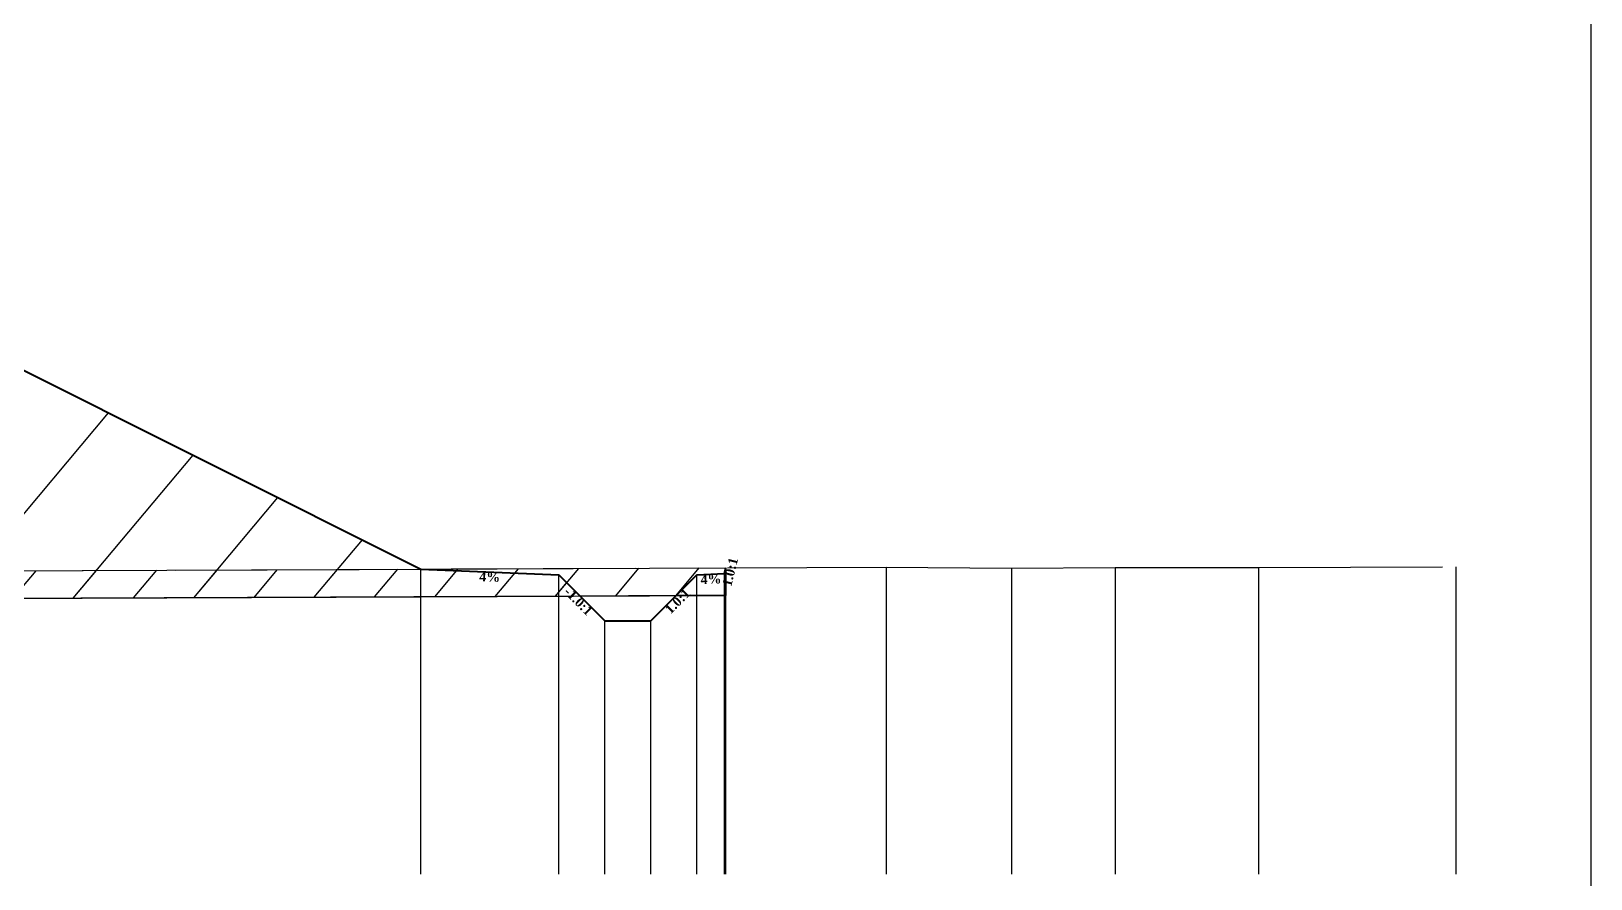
# Model space of a CAD drawing. Header units: millimetres. Extents: x 2762 to 3076, y 916 to 3305.
# Drawn here: x 2831.57 to 2848.52, y 1108.73 to 1117.94 of the extents above; entities that cross this region are included whole.
import ezdxf

# ---------------------------------------------------------------- set-up
doc = ezdxf.new("R2010")
doc.units = ezdxf.units.MM
doc.header["$LTSCALE"] = 2
doc.linetypes.add('CACHE', pattern=[9.525, 6.35, -3.175])
doc.linetypes.add('DASHED', pattern=[0.75, 0.5, -0.25])
doc.layers.add('C-ROAD-CORR', color=5, linetype='Continuous')
doc.layers.add('C-ROAD-SCTN', color=7, linetype='Continuous')
doc.styles.add('C3D_Etiquette', font='romans.shx')

msp = doc.modelspace()

# ---------------------------------------------------------------- hatches: boundary and pattern name
at = {"linetype": 'Continuous', "lineweight": -3}
h = msp.add_hatch(dxfattribs=at)
h.set_pattern_fill('_U', color=3, angle=50, style=0, pattern_type=0)
h.set_pattern_definition([(50, (2838.5818, 1111.8088), (-0.766044, 0.642788), [])])
h.paths.add_polyline_path([(2838.582, 1111.809), (2838.81, 1112.037), (2839.11, 1112.049), (2839.125, 1112.111), (2839.125, 1111.811)])
h.paths.add_polyline_path([(2805.646, 1111.82), (2805.878, 1112.052), (2807.378, 1112.112), (2816.158, 1116.502), (2824.155, 1116.822), (2826.551, 1116.726), (2835.81, 1112.097), (2837.31, 1112.037), (2837.543, 1111.804), (2830.14, 1111.773), (2823.035, 1111.749), (2813.219, 1111.787)])
h.paths.add_polyline_path([(2804.063, 1111.827), (2804.063, 1112.127), (2804.078, 1112.064), (2804.378, 1112.052), (2804.606, 1111.824)])
h = msp.add_hatch(dxfattribs=at)
h.set_pattern_fill('_U', color=150, scale=0.5, angle=50, style=0, pattern_type=0)
h.set_pattern_definition([(50, (2838.5818, 1111.8088), (-0.383022, 0.321394), [])])
h.paths.add_polyline_path([(2838.582, 1111.809), (2838.81, 1112.037), (2839.11, 1112.049), (2839.125, 1112.111), (2839.125, 1111.811)])
h.paths.add_polyline_path([(2835.81, 1112.097), (2839.125, 1112.111), (2839.11, 1112.049), (2838.81, 1112.037), (2838.582, 1111.809), (2837.543, 1111.804), (2837.31, 1112.037)])
h.paths.add_polyline_path([(2805.646, 1111.82), (2805.878, 1112.052), (2807.378, 1112.112), (2813.219, 1112.087), (2823.035, 1112.049), (2830.14, 1112.073), (2835.81, 1112.097), (2837.31, 1112.037), (2837.543, 1111.804), (2830.14, 1111.773), (2823.035, 1111.749), (2813.219, 1111.787)])
h.paths.add_polyline_path([(2804.063, 1112.127), (2807.378, 1112.112), (2805.878, 1112.052), (2805.646, 1111.82), (2804.606, 1111.824), (2804.378, 1112.052), (2804.078, 1112.064)])
h.paths.add_polyline_path([(2804.063, 1111.827), (2804.063, 1112.127), (2804.078, 1112.064), (2804.378, 1112.052), (2804.606, 1111.824)])
h = msp.add_hatch(dxfattribs=at)
h.set_pattern_fill('_U', color=1, angle=50, style=0, pattern_type=0)
h.set_pattern_definition([(50, (2837.5425, 1111.8043), (-0.766044, 0.642788), [])])
h.paths.add_polyline_path([(2837.543, 1111.804), (2838.582, 1111.809), (2838.31, 1111.537), (2837.81, 1111.537)])
h.paths.add_polyline_path([(2804.606, 1111.824), (2805.646, 1111.82), (2805.378, 1111.552), (2804.878, 1111.552)])

# ---------------------------------------------------------------- linework, layer by layer
at = {"color": 253, "linetype": 'Continuous', "lineweight": -3}
for p, q in [((2826.551, 1116.726), (2835.81, 1112.097)), ((2830.14, 1112.073), (2835.81, 1112.097)), ((2835.81, 1112.097), (2839.125, 1112.111)), ((2837.31, 1112.037), (2835.81, 1112.097)), ((2835.81, 1112.097), (2837.31, 1112.037)), ((2835.81, 1112.097), (2837.31, 1112.037)), ((2837.543, 1111.804), (2837.31, 1112.037)), ((2837.31, 1112.037), (2837.543, 1111.804)), ((2837.31, 1112.037), (2837.543, 1111.804)), ((2838.582, 1111.809), (2838.81, 1112.037)), ((2838.81, 1112.037), (2838.582, 1111.809)), ((2838.582, 1111.809), (2838.81, 1112.037)), ((2838.81, 1112.037), (2839.11, 1112.049)), ((2839.11, 1112.049), (2838.81, 1112.037)), ((2838.81, 1112.037), (2839.11, 1112.049)), ((2839.11, 1112.049), (2839.125, 1112.111)), ((2839.125, 1112.111), (2839.11, 1112.049)), ((2839.11, 1112.049), (2839.125, 1112.111)), ((2839.125, 1112.111), (2839.125, 1111.811)), ((2839.125, 1112.111), (2839.125, 1111.811)), ((2837.543, 1111.804), (2830.14, 1111.773)), ((2837.543, 1111.804), (2830.14, 1111.773)), ((2838.582, 1111.809), (2837.543, 1111.804)), ((2837.543, 1111.804), (2838.582, 1111.809)), ((2837.81, 1111.537), (2837.543, 1111.804)), ((2838.582, 1111.809), (2838.31, 1111.537)), ((2839.125, 1111.811), (2838.582, 1111.809)), ((2839.125, 1111.811), (2838.582, 1111.809)), ((2838.31, 1111.537), (2837.81, 1111.537))]:
    msp.add_line(p, q, dxfattribs=at)
at = {"color": 105, "linetype": 'DASHED', "lineweight": -3, "ltscale": 2}
for p, q in [((2830.14, 1112.073), (2840.865, 1112.119)), ((2840.865, 1112.119), (2842.227, 1112.108)), ((2842.227, 1112.108), (2843.356, 1112.114)), ((2843.356, 1112.114), (2844.913, 1112.116)), ((2844.913, 1112.116), (2847.055, 1112.121))]:
    msp.add_line(p, q, dxfattribs=at)
at = {"color": 8, "linetype": 'CACHE', "lineweight": -3}
for p, q in [((2835.81, 1108.784), (2835.81, 1112.097)), ((2837.31, 1108.784), (2837.31, 1112.037)), ((2838.81, 1108.784), (2838.81, 1112.037)), ((2839.11, 1108.784), (2839.11, 1112.049)), ((2839.125, 1108.784), (2839.125, 1112.111)), ((2837.81, 1108.784), (2837.81, 1111.537)), ((2838.31, 1108.784), (2838.31, 1111.537))]:
    msp.add_line(p, q, dxfattribs=at)
at = {"color": 98, "linetype": 'CACHE', "lineweight": -3}
for p, q in [((2840.865, 1112.119), (2840.865, 1108.784)), ((2842.227, 1112.108), (2842.227, 1108.784)), ((2843.356, 1112.114), (2843.356, 1108.784)), ((2844.913, 1112.116), (2844.913, 1108.784)), ((2847.055, 1112.121), (2847.055, 1108.784))]:
    msp.add_line(p, q, dxfattribs=at)
at = {"color": 6, "linetype": 'Continuous', "lineweight": -3}
for p, q in [((2835.81, 1111.797), (2839.125, 1111.811)), ((2830.14, 1111.773), (2835.81, 1111.797))]:
    msp.add_line(p, q, dxfattribs=at)
msp.add_lwpolyline([(2789.624, 1127.145), (2848.523, 1127.145), (2848.523, 1097.645), (2789.624, 1097.645)], close=True)
at = {"layer": 'C-ROAD-CORR', "color": 1, "linetype": 'Continuous', "lineweight": 40}
for p, q in [((2826.551, 1116.726), (2835.81, 1112.097)), ((2835.81, 1112.097), (2837.31, 1112.037)), ((2837.31, 1112.037), (2837.81, 1111.537)), ((2838.31, 1111.537), (2838.81, 1112.037)), ((2838.81, 1112.037), (2839.11, 1112.049)), ((2839.11, 1112.049), (2839.125, 1112.111)), ((2837.81, 1111.537), (2838.31, 1111.537))]:
    msp.add_line(p, q, dxfattribs=at)
at = {"layer": 'C-ROAD-CORR', "color": 1, "linetype": 'Continuous', "lineweight": -3}
for p, q in [((2837.31, 1112.037), (2837.81, 1111.537)), ((2838.31, 1111.537), (2838.81, 1112.037))]:
    msp.add_line(p, q, dxfattribs=at)
at = {"layer": 'C-ROAD-SCTN', "color": 154, "linetype": 'Continuous', "lineweight": -3}
for p, q in [((2826.551, 1116.726), (2835.81, 1112.097)), ((2835.81, 1112.097), (2837.31, 1112.037)), ((2837.31, 1112.037), (2837.81, 1111.537)), ((2838.31, 1111.537), (2838.81, 1112.037)), ((2838.81, 1112.037), (2839.11, 1112.049)), ((2839.11, 1112.049), (2839.125, 1112.111)), ((2837.81, 1111.537), (2838.31, 1111.537))]:
    msp.add_line(p, q, dxfattribs=at)
at = {"layer": 'C-ROAD-SCTN', "color": 1, "linetype": 'Continuous', "lineweight": -3}
for p, q in [((2826.551, 1116.726), (2835.81, 1112.097)), ((2835.81, 1112.097), (2837.31, 1112.037)), ((2837.31, 1112.037), (2837.81, 1111.537)), ((2838.31, 1111.537), (2838.81, 1112.037)), ((2838.81, 1112.037), (2839.11, 1112.049)), ((2839.11, 1112.049), (2839.125, 1112.111)), ((2837.81, 1111.537), (2838.31, 1111.537))]:
    msp.add_line(p, q, dxfattribs=at)

# ---------------------------------------------------------------- texts
at = {"color": 7, "linetype": 'Continuous', "lineweight": -3, "char_height": 0.1, "attachment_point": 2, "style": 'C3D_Etiquette'}
for s, insert, width, rotation in [('{\\fTimes New Roman|b1|i0|c0|p18;1.0:1}', (2839.122, 1112.079), 0.29446, 75.9638), ('{\\fTimes New Roman|b1|i0|c0|p18;4%}', (2836.56, 1112.063), 0.42071, 357.7094), ('{\\fTimes New Roman|b1|i0|c0|p18;4%}', (2838.96, 1112.039), 0.37094, 2.2906), ('{\\fTimes New Roman|b1|i0|c0|p18;-1.0:1}', (2837.557, 1111.784), 0.34598, 315), ('{\\fTimes New Roman|b1|i0|c0|p18;1.0:1}', (2838.563, 1111.784), 0.29001, 45)]:
    msp.add_mtext(s, dxfattribs=dict(at, insert=insert, width=width, rotation=rotation))

doc.saveas('drawing.dxf')
